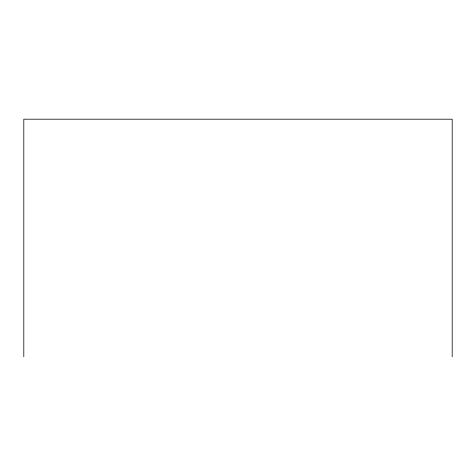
<?xml version="1.0" encoding="UTF-8"?>
<svg xmlns="http://www.w3.org/2000/svg" width="476" height="476" viewBox="0 0 476 476"><rect width="100%" height="100%" fill="white"/><g stroke="black" fill="none" stroke-linecap="round" stroke-linejoin="round"><path stroke-width="0.71" d="M452.2 356.798L452.2 119.202L23.8 119.202L23.8 356.798"/></g></svg>
